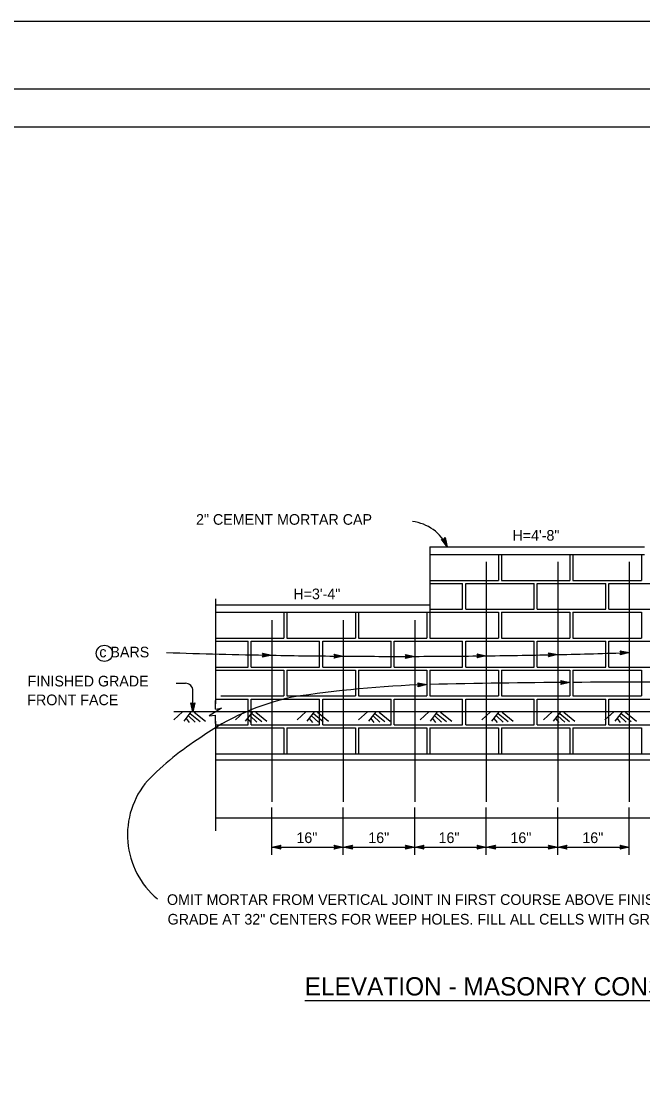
# Model space of a CAD drawing. Extents: x -894 to 866, y -476 to 714.
# Drawn here: x -302 to 106, y 23 to 714 of the extents above; entities that cross this region are included whole.
import ezdxf

# ---------------------------------------------------------------- set-up
doc = ezdxf.new("R2010")
doc.units = 0
for name, color, linetype in [('10 Sheet Format', 7, 'Continuous'), ('56 Stage 3 Anno', 7, 'Continuous'), ('57 Undefined', 7, 'Continuous'), ('60 Nongeo Data', 7, 'Continuous')]:
    doc.layers.add(name, color=color, linetype=linetype)

msp = doc.modelspace()

# ---------------------------------------------------------------- linework, layer by layer
at = {"layer": '10 Sheet Format'}
msp.add_line((-813.45, 643.96), (811.55, 643.96), dxfattribs=at)
for points in [[(-894.04, 713.57), (865.96, 713.57), (865.96, -476.43), (-894.04, -476.43)], [(-863.43, 668.96), (836.57, 668.96), (836.57, -431.04), (-863.43, -431.04)], [(-863.43, 668.96), (836.57, 668.96), (836.57, -431.04), (-863.43, -431.04)]]:
    msp.add_lwpolyline(points, close=True, dxfattribs=at)
at = {"layer": '56 Stage 3 Anno'}
for p, q in [((-24.51, 372.75), (-23.64, 374.04)), ((-24.1, 373.33), (-23.48, 370.54)), ((-23.87, 373.69), (-22.9, 369.29)), ((-23.64, 374.04), (-23.64, 374.04)), ((-23.64, 374.04), (-22.32, 368.04)), ((-22.32, 368.04), (-26.06, 372.91)), ((-26.06, 372.91), (-26.06, 372.91)), ((-26.06, 372.91), (-24.51, 372.75)), ((-22.91, 369.3), (-25.63, 372.85)), ((-23.48, 370.54), (-25.24, 372.84)), ((-24.07, 371.79), (-24.82, 372.78)), ((-24.34, 373.02), (-24.07, 371.79)), ((-22.32, 368.04), (-22.32, 368.04)), ((-142.96, 296.78), (-143.74, 298.13)), ((-143.74, 298.13), (-143.74, 298.13)), ((-143.74, 298.13), (-137.76, 296.68)), ((-143.53, 297.77), (-139.14, 296.71)), ((-143.3, 297.41), (-140.52, 296.73)), ((-95.93, 296.12), (-96.72, 297.46)), ((-96.72, 297.46), (-96.72, 297.46)), ((-96.72, 297.46), (-90.73, 296.08)), ((-96.51, 297.11), (-92.11, 296.09)), ((-48.94, 295.94), (-49.75, 297.27)), ((-49.75, 297.27), (-49.75, 297.27)), ((-49.75, 297.27), (-43.74, 295.95)), ((-1.92, 296.23), (-2.74, 297.56)), ((-2.74, 297.56), (-2.74, 297.56)), ((-2.74, 297.56), (3.28, 296.29)), ((-2.52, 297.21), (1.9, 296.28)), ((45.03, 296.99), (44.2, 298.32)), ((44.2, 298.32), (44.2, 298.32)), ((44.2, 298.32), (50.23, 297.11)), ((50.23, 297.11), (44.26, 295.65)), ((44.42, 297.96), (48.85, 297.08)), ((48.84, 297.08), (44.49, 296.01)), ((44.67, 297.61), (47.47, 297.05)), ((44.85, 297.27), (46.08, 297.02)), ((50.23, 297.11), (50.23, 297.11)), ((92.04, 298.23), (91.19, 299.55)), ((91.19, 299.55), (91.19, 299.55)), ((91.19, 299.55), (97.23, 298.4)), ((97.23, 298.4), (91.28, 296.88)), ((91.28, 296.88), (92.04, 298.23)), ((91.42, 299.2), (95.85, 298.36)), ((95.84, 298.35), (91.5, 297.25)), ((91.67, 298.85), (94.47, 298.32)), ((94.47, 298.32), (91.67, 297.6)), ((91.85, 298.51), (93.09, 298.27)), ((93.09, 298.27), (91.89, 297.96)), ((97.23, 298.4), (97.23, 298.4)), ((-143.78, 295.46), (-142.96, 296.78)), ((-137.76, 296.68), (-143.78, 295.46)), ((-143.78, 295.46), (-143.78, 295.46)), ((-139.15, 296.7), (-143.54, 295.81)), ((-140.52, 296.73), (-143.36, 296.16)), ((-143.13, 297.06), (-141.91, 296.76)), ((-141.91, 296.76), (-143.12, 296.51)), ((-137.76, 296.68), (-137.76, 296.68)), ((-96.74, 294.79), (-95.93, 296.12)), ((-90.73, 296.08), (-96.74, 294.79)), ((-96.74, 294.79), (-96.74, 294.79)), ((-92.12, 296.09), (-96.51, 295.15)), ((-93.5, 296.1), (-96.33, 295.5)), ((-96.28, 296.75), (-93.5, 296.1)), ((-96.1, 296.4), (-94.88, 296.11)), ((-94.88, 296.11), (-96.09, 295.86)), ((-90.73, 296.08), (-90.73, 296.08)), ((-43.74, 295.95), (-49.74, 294.6)), ((-49.74, 294.6), (-48.94, 295.94)), ((-49.74, 294.6), (-49.74, 294.6)), ((-49.53, 296.92), (-45.12, 295.95)), ((-45.13, 295.94), (-49.51, 294.96)), ((-46.51, 295.94), (-49.33, 295.31)), ((-49.29, 296.56), (-46.51, 295.94)), ((-49.12, 296.21), (-47.89, 295.94)), ((-47.89, 295.94), (-49.1, 295.67)), ((-43.74, 295.95), (-43.74, 295.95)), ((3.28, 296.29), (-2.71, 294.89)), ((-2.71, 294.89), (-1.92, 296.23)), ((-2.71, 294.89), (-2.71, 294.89)), ((1.88, 296.27), (-2.48, 295.25)), ((0.51, 296.26), (-2.3, 295.6)), ((-2.28, 296.85), (0.51, 296.26)), ((-2.1, 296.5), (-0.87, 296.24)), ((-0.87, 296.24), (-2.07, 295.96)), ((3.28, 296.29), (3.28, 296.29)), ((44.26, 295.65), (45.03, 296.99)), ((44.26, 295.65), (44.26, 295.65)), ((47.47, 297.05), (44.65, 296.36)), ((46.08, 297.02), (44.88, 296.73)), ((91.28, 296.88), (91.28, 296.88)), ((-200.49, 278.25), (-194.49, 278.25)), ((-40.91, 277.21), (-41.75, 278.52)), ((-41.75, 278.52), (-41.75, 278.52)), ((-41.75, 278.52), (-35.71, 277.4)), ((-35.71, 277.4), (-41.66, 275.85)), ((-41.66, 275.85), (-40.91, 277.21)), ((-41.53, 278.17), (-37.09, 277.35)), ((-37.1, 277.34), (-41.44, 276.22)), ((-41.28, 277.82), (-38.47, 277.3)), ((-38.47, 277.3), (-41.27, 276.57)), ((-41.09, 277.48), (-39.85, 277.25)), ((-39.85, 277.25), (-41.05, 276.94)), ((-35.71, 277.4), (-35.71, 277.4)), ((53.08, 278.78), (52.27, 280.11)), ((52.27, 280.11), (52.27, 280.11)), ((52.27, 280.11), (58.28, 278.81)), ((58.28, 278.81), (52.29, 277.44)), ((52.29, 277.44), (53.08, 278.78)), ((52.29, 277.44), (52.29, 277.44)), ((52.49, 279.76), (56.9, 278.8)), ((56.89, 278.8), (52.52, 277.8)), ((55.51, 278.79), (52.69, 278.15)), ((52.72, 279.4), (55.51, 278.79)), ((52.9, 279.05), (54.13, 278.79)), ((54.13, 278.79), (52.93, 278.51)), ((58.28, 278.81), (58.28, 278.81)), ((-189.49, 259.44), (-189.49, 273.25)), ((-41.66, 275.85), (-41.66, 275.85)), ((-189.49, 259.44), (-190.82, 265.44)), ((-190.82, 265.44), (-190.82, 265.44)), ((-190.82, 265.44), (-189.49, 264.64)), ((-189.49, 260.83), (-190.46, 265.2)), ((-189.49, 262.2), (-190.11, 265.02)), ((-189.49, 263.58), (-189.76, 264.79)), ((-189.49, 264.64), (-188.15, 265.44)), ((-188.15, 265.44), (-189.49, 259.44)), ((-188.51, 265.22), (-189.49, 260.82)), ((-188.87, 264.99), (-189.49, 262.2)), ((-189.21, 264.81), (-189.49, 263.58)), ((-188.15, 265.44), (-188.15, 265.44)), ((-189.49, 259.44), (-189.49, 259.44)), ((-137.74, 165.52), (-137.74, 196.59)), ((-90.74, 165.52), (-90.74, 196.59)), ((-43.74, 165.52), (-43.74, 196.59)), ((3.26, 165.52), (3.26, 196.59)), ((50.26, 165.52), (50.26, 196.59)), ((97.26, 165.52), (97.26, 196.59)), ((-137.74, 170.55), (-131.74, 171.88)), ((-137.74, 170.55), (-131.74, 171.88)), ((-137.74, 170.55), (-90.74, 170.55)), ((-131.74, 169.21), (-137.74, 170.55)), ((-137.74, 170.55), (-137.74, 170.55)), ((-131.74, 169.21), (-137.74, 170.55)), ((-137.74, 170.55), (-137.74, 170.55)), ((-131.95, 169.56), (-136.36, 170.55)), ((-131.95, 169.56), (-136.36, 170.55)), ((-136.35, 170.55), (-131.97, 171.52)), ((-136.35, 170.55), (-131.97, 171.52)), ((-134.97, 170.55), (-132.15, 171.17)), ((-134.97, 170.55), (-132.15, 171.17)), ((-132.19, 169.92), (-134.97, 170.55)), ((-132.19, 169.92), (-134.97, 170.55)), ((-133.59, 170.54), (-132.38, 170.81)), ((-133.59, 170.54), (-132.38, 170.81)), ((-132.36, 170.27), (-133.59, 170.54)), ((-132.36, 170.27), (-133.59, 170.54)), ((-131.74, 171.88), (-132.54, 170.55)), ((-131.74, 171.88), (-132.54, 170.55)), ((-132.54, 170.55), (-131.74, 169.21)), ((-132.54, 170.55), (-131.74, 169.21)), ((-131.74, 171.88), (-131.74, 171.88)), ((-131.74, 171.88), (-131.74, 171.88)), ((-131.74, 169.21), (-131.74, 169.21)), ((-131.74, 169.21), (-131.74, 169.21)), ((-95.94, 170.55), (-96.74, 171.89)), ((-96.74, 171.89), (-96.74, 171.89)), ((-96.74, 171.89), (-90.74, 170.55)), ((-90.74, 170.55), (-96.74, 169.22)), ((-96.74, 169.22), (-95.94, 170.55)), ((-96.74, 169.22), (-96.74, 169.22)), ((-96.52, 171.53), (-92.12, 170.55)), ((-92.13, 170.54), (-96.5, 169.58)), ((-93.5, 170.55), (-96.32, 169.92)), ((-96.29, 171.17), (-93.5, 170.55)), ((-96.11, 170.82), (-94.88, 170.55)), ((-94.88, 170.55), (-96.09, 170.28)), ((-90.74, 170.55), (-84.74, 171.88)), ((-90.74, 170.55), (-43.74, 170.55)), ((-90.74, 170.55), (-90.74, 170.55)), ((-84.74, 169.21), (-90.74, 170.55)), ((-90.74, 170.55), (-90.74, 170.55)), ((-84.95, 169.56), (-89.36, 170.55)), ((-89.35, 170.55), (-84.97, 171.52)), ((-87.97, 170.55), (-85.15, 171.17)), ((-85.19, 169.92), (-87.97, 170.55)), ((-86.59, 170.54), (-85.38, 170.81)), ((-85.36, 170.27), (-86.59, 170.54)), ((-84.74, 171.88), (-85.54, 170.55)), ((-85.54, 170.55), (-84.74, 169.21)), ((-84.74, 171.88), (-84.74, 171.88)), ((-84.74, 169.21), (-84.74, 169.21)), ((-48.94, 170.55), (-49.74, 171.89)), ((-49.74, 171.89), (-49.74, 171.89)), ((-49.74, 171.89), (-43.74, 170.55)), ((-43.74, 170.55), (-49.74, 169.22)), ((-49.74, 169.22), (-48.94, 170.55)), ((-49.74, 169.22), (-49.74, 169.22)), ((-49.52, 171.53), (-45.12, 170.55)), ((-45.13, 170.54), (-49.5, 169.58)), ((-46.5, 170.55), (-49.32, 169.92)), ((-49.29, 171.17), (-46.5, 170.55)), ((-49.11, 170.82), (-47.88, 170.55)), ((-47.88, 170.55), (-49.09, 170.28)), ((-43.74, 170.55), (-37.74, 171.88)), ((-43.74, 170.55), (3.26, 170.55)), ((-43.74, 170.55), (-43.74, 170.55)), ((-37.74, 169.21), (-43.74, 170.55)), ((-43.74, 170.55), (-43.74, 170.55)), ((-37.95, 169.56), (-42.36, 170.55)), ((-42.35, 170.55), (-37.97, 171.52)), ((-40.97, 170.55), (-38.15, 171.17)), ((-38.19, 169.92), (-40.97, 170.55)), ((-39.59, 170.54), (-38.38, 170.81)), ((-38.36, 170.27), (-39.59, 170.54)), ((-37.74, 171.88), (-38.54, 170.55)), ((-38.54, 170.55), (-37.74, 169.21)), ((-37.74, 171.88), (-37.74, 171.88)), ((-37.74, 169.21), (-37.74, 169.21)), ((-1.94, 170.55), (-2.74, 171.89)), ((-2.74, 171.89), (-2.74, 171.89)), ((-2.74, 171.89), (3.26, 170.55)), ((3.26, 170.55), (-2.74, 169.22)), ((-2.74, 169.22), (-1.94, 170.55)), ((-2.74, 169.22), (-2.74, 169.22)), ((-2.52, 171.53), (1.88, 170.55)), ((1.87, 170.54), (-2.5, 169.58)), ((0.5, 170.55), (-2.32, 169.92)), ((-2.29, 171.17), (0.5, 170.55)), ((-2.11, 170.82), (-0.88, 170.55)), ((-0.88, 170.55), (-2.09, 170.28)), ((3.26, 170.55), (9.26, 171.88)), ((3.26, 170.55), (50.26, 170.55)), ((3.26, 170.55), (3.26, 170.55)), ((9.26, 169.21), (3.26, 170.55)), ((3.26, 170.55), (3.26, 170.55)), ((9.05, 169.56), (4.64, 170.55)), ((4.65, 170.55), (9.03, 171.52)), ((6.03, 170.55), (8.85, 171.17)), ((8.81, 169.92), (6.03, 170.55)), ((7.41, 170.54), (8.62, 170.81)), ((8.64, 170.27), (7.41, 170.54)), ((9.26, 171.88), (8.46, 170.55)), ((8.46, 170.55), (9.26, 169.21)), ((9.26, 171.88), (9.26, 171.88)), ((9.26, 169.21), (9.26, 169.21)), ((45.06, 170.55), (44.26, 171.89)), ((44.26, 171.89), (44.26, 171.89)), ((44.26, 171.89), (50.26, 170.55)), ((50.26, 170.55), (44.26, 169.22)), ((44.26, 169.22), (45.06, 170.55)), ((44.26, 169.22), (44.26, 169.22)), ((44.48, 171.53), (48.88, 170.55)), ((48.87, 170.54), (44.5, 169.58)), ((47.5, 170.55), (44.67, 169.92)), ((44.71, 171.17), (47.5, 170.55)), ((44.89, 170.82), (46.12, 170.55)), ((46.12, 170.55), (44.91, 170.28)), ((50.26, 170.55), (56.26, 171.88)), ((50.26, 170.55), (97.26, 170.55)), ((50.26, 170.55), (50.26, 170.55)), ((56.26, 169.21), (50.26, 170.55)), ((50.26, 170.55), (50.26, 170.55)), ((56.05, 169.56), (51.64, 170.55)), ((51.65, 170.55), (56.03, 171.52)), ((53.03, 170.55), (55.85, 171.17)), ((55.81, 169.92), (53.03, 170.55)), ((54.41, 170.54), (55.62, 170.81)), ((55.64, 170.27), (54.41, 170.54)), ((56.26, 171.88), (55.46, 170.55)), ((55.46, 170.55), (56.26, 169.21)), ((56.26, 171.88), (56.26, 171.88)), ((56.26, 169.21), (56.26, 169.21)), ((92.06, 170.55), (91.26, 171.89)), ((91.26, 171.89), (91.26, 171.89)), ((91.26, 171.89), (97.26, 170.55)), ((97.26, 170.55), (91.26, 169.22)), ((91.26, 169.22), (92.06, 170.55)), ((91.26, 169.22), (91.26, 169.22)), ((91.48, 171.53), (95.88, 170.55)), ((95.87, 170.54), (91.5, 169.58)), ((94.5, 170.55), (91.67, 169.92)), ((91.71, 171.17), (94.5, 170.55)), ((91.89, 170.82), (93.12, 170.55)), ((93.12, 170.55), (91.91, 170.28)), ((97.26, 170.55), (97.26, 170.55))]:
    msp.add_line(p, q, dxfattribs=at)
for centre, radius, start, end in [((-48.55, 355.8), 28.94, 25.00391, 83.41966), ((-54.38, 4956.22), 4660.29, 268.12592, 268.97487), ((-54.38, 4956.22), 4660.29, 270.70894, 271.28626), ((-54.38, 4956.22), 4660.29, 271.28669, 271.86439), ((-54.38, 4956.22), 4660.29, 268.97559, 269.55311), ((-54.38, 4956.22), 4660.29, 269.55294, 270.13083), ((-54.38, 4956.22), 4660.29, 270.13083, 270.70892), ((-194.49, 273.25), 5, 0, 90), ((-8.24, -499.96), 777.84, 92.04979, 98.58412), ((94.75, -5253.66), 5532.59, 91.35168, 91.35479), ((94.75, -5253.66), 5532.59, 90.37769, 91.3305), ((94.75, -5253.66), 5532.59, 89.40449, 90.35638), ((-89.2, 108.38), 164.58, 102.32852, 125.34749), ((-73.81, 70.76), 204.38, 122.76488, 135.43489), ((-177.69, 178.59), 54.84, 139.53846, 230.10939)]:
    msp.add_arc(centre, radius, start, end, dxfattribs=at)
at = {"layer": '57 Undefined'}
msp.add_line((-115.94, 69.68), (258.47, 69.68), dxfattribs=at)
at = {"layer": '60 Nongeo Data'}
for p, q in [((-33.74, 367.9), (-33.74, 324.9)), ((-33.74, 367.9), (107.26, 367.9)), ((-33.74, 362.9), (-33.74, 345.9)), ((-33.74, 362.9), (11.26, 362.9)), ((-33.74, 362.9), (107.26, 362.9)), ((11.26, 362.9), (11.26, 345.9)), ((13.26, 362.9), (13.26, 345.9)), ((13.26, 362.9), (58.26, 362.9)), ((58.26, 362.9), (58.26, 345.9)), ((60.26, 362.9), (60.26, 345.9)), ((60.26, 362.9), (105.26, 362.9)), ((105.26, 362.9), (105.26, 345.9)), ((3.26, 358.14), (3.26, 200.36)), ((50.26, 358.14), (50.26, 200.36)), ((97.26, 358.14), (97.26, 200.36)), ((-33.74, 345.9), (11.26, 345.9)), ((-33.74, 345.9), (11.26, 345.9)), ((13.26, 345.9), (58.26, 345.9)), ((60.26, 345.9), (105.26, 345.9)), ((-33.74, 343.9), (-12.24, 343.9)), ((-12.24, 326.9), (-12.24, 343.9)), ((-10.24, 326.9), (-10.24, 343.9)), ((-10.24, 343.9), (34.76, 343.9)), ((34.76, 326.9), (34.76, 343.9)), ((36.76, 326.9), (36.76, 343.9)), ((36.76, 343.9), (81.76, 343.9)), ((81.76, 326.9), (81.76, 343.9)), ((83.76, 326.9), (83.76, 343.9)), ((83.76, 343.9), (128.76, 343.9)), ((-174.77, 333.69), (-174.77, 264.8)), ((-174.74, 329.9), (-33.74, 329.9)), ((-174.74, 324.9), (-30.74, 324.9)), ((-129.74, 324.9), (-129.74, 307.9)), ((-127.74, 324.9), (-127.74, 307.9)), ((-82.74, 324.9), (-82.74, 307.9)), ((-80.74, 324.9), (-80.74, 307.9)), ((-35.74, 324.9), (-35.74, 307.9)), ((-33.74, 326.9), (-12.24, 326.9)), ((-33.74, 324.9), (-33.74, 307.9)), ((-33.74, 324.9), (11.26, 324.9)), ((-10.24, 326.9), (34.76, 326.9)), ((11.26, 324.9), (11.26, 307.9)), ((13.26, 324.9), (13.26, 307.9)), ((13.26, 324.9), (58.26, 324.9)), ((36.76, 326.9), (81.76, 326.9)), ((58.26, 324.9), (58.26, 307.9)), ((60.26, 324.9), (60.26, 307.9)), ((60.26, 324.9), (105.26, 324.9)), ((83.76, 326.9), (128.76, 326.9)), ((105.26, 324.9), (105.26, 307.9)), ((-137.74, 319.77), (-137.74, 200.36)), ((-90.74, 319.77), (-90.74, 200.36)), ((-43.74, 319.77), (-43.74, 200.36)), ((-174.74, 307.9), (-129.74, 307.9)), ((-174.74, 307.9), (-129.74, 307.9)), ((-174.74, 305.9), (-153.24, 305.9)), ((-153.24, 288.9), (-153.24, 305.9)), ((-151.24, 288.9), (-151.24, 305.9)), ((-151.24, 305.9), (-106.24, 305.9)), ((-127.74, 307.9), (-82.74, 307.9)), ((-106.24, 288.9), (-106.24, 305.9)), ((-104.24, 288.9), (-104.24, 305.9)), ((-104.24, 305.9), (-59.24, 305.9)), ((-80.74, 307.9), (-35.74, 307.9)), ((-59.24, 288.9), (-59.24, 305.9)), ((-57.24, 288.9), (-57.24, 305.9)), ((-57.24, 305.9), (-12.24, 305.9)), ((-33.74, 307.9), (11.26, 307.9)), ((-12.24, 288.9), (-12.24, 305.9)), ((-10.24, 288.9), (-10.24, 305.9)), ((-10.24, 305.9), (34.76, 305.9)), ((13.26, 307.9), (58.26, 307.9)), ((34.76, 288.9), (34.76, 305.9)), ((36.76, 288.9), (36.76, 305.9)), ((36.76, 305.9), (81.76, 305.9)), ((60.26, 307.9), (105.26, 307.9)), ((81.76, 288.9), (81.76, 305.9)), ((83.76, 288.9), (83.76, 305.9)), ((83.76, 305.9), (128.76, 305.9)), ((-174.74, 288.9), (-153.24, 288.9)), ((-174.74, 286.9), (-129.74, 286.9)), ((-151.24, 288.9), (-106.24, 288.9)), ((-129.74, 286.9), (-129.74, 269.9)), ((-127.74, 286.9), (-127.74, 269.9)), ((-127.74, 286.9), (-82.74, 286.9)), ((-104.24, 288.9), (-59.24, 288.9)), ((-82.74, 286.9), (-82.74, 269.9)), ((-80.74, 286.9), (-80.74, 269.9)), ((-80.74, 286.9), (-35.74, 286.9)), ((-57.24, 288.9), (-12.24, 288.9)), ((-35.74, 286.9), (-35.74, 269.9)), ((-33.74, 286.9), (-33.74, 269.9)), ((-33.74, 286.9), (11.26, 286.9)), ((-10.24, 288.9), (34.76, 288.9)), ((11.26, 286.9), (11.26, 269.9)), ((13.26, 286.9), (13.26, 269.9)), ((13.26, 286.9), (58.26, 286.9)), ((36.76, 288.9), (81.76, 288.9)), ((58.26, 286.9), (58.26, 269.9)), ((60.26, 286.9), (60.26, 269.9)), ((60.26, 286.9), (105.26, 286.9)), ((83.76, 288.9), (128.76, 288.9)), ((105.26, 286.9), (105.26, 269.9)), ((-171.27, 269.9), (-129.74, 269.9)), ((-127.74, 269.9), (-82.74, 269.9)), ((-80.74, 269.9), (-35.74, 269.9)), ((-33.74, 269.9), (11.26, 269.9)), ((13.26, 269.9), (58.26, 269.9)), ((60.26, 269.9), (105.26, 269.9)), ((-174.77, 261.32), (-174.77, 266.82)), ((-174.47, 267.9), (-153.24, 267.9)), ((-153.24, 250.9), (-153.24, 267.9)), ((-151.24, 250.9), (-151.24, 267.9)), ((-151.24, 267.9), (-106.24, 267.9)), ((-106.24, 250.9), (-106.24, 267.9)), ((-104.24, 250.9), (-104.24, 267.9)), ((-104.24, 267.9), (-59.24, 267.9)), ((-59.24, 250.9), (-59.24, 267.9)), ((-57.24, 250.9), (-57.24, 267.9)), ((-57.24, 267.9), (-12.24, 267.9)), ((-12.24, 250.9), (-12.24, 267.9)), ((-10.24, 250.9), (-10.24, 267.9)), ((-10.24, 267.9), (34.76, 267.9)), ((34.76, 250.9), (34.76, 267.9)), ((36.76, 250.9), (36.76, 267.9)), ((36.76, 267.9), (81.76, 267.9)), ((81.76, 250.9), (81.76, 267.9)), ((83.76, 250.9), (83.76, 267.9)), ((83.76, 267.9), (128.76, 267.9)), ((-196.29, 259.41), (-202.05, 254.28)), ((324.09, 259.4), (-202.05, 259.4)), ((-190.82, 259.38), (-195.57, 253.32)), ((-192.48, 256.8), (-188.02, 252.74)), ((-191.28, 258.47), (-184.76, 253.1)), ((-188.6, 259.35), (-181.3, 253.35)), ((-174.77, 251.82), (-174.77, 257.32)), ((-155.81, 259.41), (-161.58, 254.28)), ((-150.34, 259.38), (-155.1, 253.32)), ((-152, 256.8), (-147.55, 252.74)), ((-150.81, 258.47), (-144.29, 253.1)), ((-148.12, 259.35), (-140.83, 253.35)), ((-115.34, 259.41), (-121.11, 254.28)), ((-109.87, 259.38), (-114.63, 253.32)), ((-111.53, 256.8), (-107.08, 252.74)), ((-110.34, 258.47), (-103.82, 253.1)), ((-107.65, 259.35), (-100.36, 253.35)), ((-74.87, 259.41), (-80.64, 254.28)), ((-69.4, 259.38), (-74.15, 253.32)), ((-71.06, 256.8), (-66.61, 252.74)), ((-69.86, 258.47), (-63.35, 253.1)), ((-67.18, 259.35), (-59.88, 253.35)), ((-34.39, 259.41), (-40.16, 254.28)), ((-28.92, 259.38), (-33.68, 253.32)), ((-30.58, 256.8), (-26.13, 252.74)), ((-29.39, 258.47), (-22.87, 253.1)), ((-26.7, 259.35), (-19.41, 253.35)), ((6.08, 259.41), (0.31, 254.28)), ((11.55, 259.38), (6.79, 253.32)), ((9.89, 256.8), (14.34, 252.74)), ((11.08, 258.47), (17.6, 253.1)), ((13.77, 259.35), (21.06, 253.35)), ((46.55, 259.41), (40.78, 254.28)), ((52.02, 259.38), (47.27, 253.32)), ((50.36, 256.8), (54.81, 252.74)), ((51.55, 258.47), (58.07, 253.1)), ((54.24, 259.35), (61.54, 253.35)), ((87.03, 259.41), (81.26, 254.28)), ((92.5, 259.38), (87.74, 253.32)), ((90.84, 256.8), (95.29, 252.74)), ((92.03, 258.47), (98.55, 253.1)), ((94.72, 259.35), (102.01, 253.35)), ((-194.05, 255.06), (-191.97, 252.5)), ((-174.74, 253.27), (-174.74, 181.32)), ((-174.74, 250.9), (-153.24, 250.9)), ((-174.74, 248.9), (-129.74, 248.9)), ((-153.58, 255.06), (-151.5, 252.5)), ((-151.24, 250.9), (-106.24, 250.9)), ((-129.74, 248.9), (-129.74, 231.9)), ((-127.74, 248.9), (-127.74, 231.9)), ((-127.74, 248.9), (-82.74, 248.9)), ((-113.11, 255.06), (-111.02, 252.5)), ((-104.24, 250.9), (-59.24, 250.9)), ((-82.74, 248.9), (-82.74, 231.9)), ((-80.74, 248.9), (-80.74, 231.9)), ((-80.74, 248.9), (-35.74, 248.9)), ((-72.64, 255.06), (-70.55, 252.5)), ((-57.24, 250.9), (-12.24, 250.9)), ((-35.74, 248.9), (-35.74, 231.9)), ((-33.74, 248.9), (-33.74, 231.9)), ((-33.74, 248.9), (11.26, 248.9)), ((-32.16, 255.06), (-30.08, 252.5)), ((-10.24, 250.9), (34.76, 250.9)), ((8.31, 255.06), (10.4, 252.5)), ((11.26, 248.9), (11.26, 231.9)), ((13.26, 248.9), (13.26, 231.9)), ((13.26, 248.9), (58.26, 248.9)), ((36.76, 250.9), (81.76, 250.9)), ((48.78, 255.06), (50.87, 252.5)), ((58.26, 248.9), (58.26, 231.9)), ((60.26, 248.9), (60.26, 231.9)), ((60.26, 248.9), (105.26, 248.9)), ((83.76, 250.9), (128.76, 250.9)), ((89.26, 255.06), (91.34, 252.5)), ((105.26, 248.9), (105.26, 231.9)), ((-174.74, 231.9), (198.86, 231.9)), ((-174.74, 227.9), (293.26, 227.9)), ((-174.74, 189.9), (293.26, 189.9))]:
    msp.add_line(p, q, dxfattribs=at)
for points in [[(-161.58, 259.4), (-202.05, 259.4)], [(-202.05, 259.4), (-202.05, 259.4)], [(-174.77, 261.32), (-170.77, 261.82), (-178.77, 256.82), (-174.77, 257.32)], [(-121.11, 259.4), (-161.58, 259.4)], [(-80.64, 259.4), (-121.11, 259.4)], [(-40.16, 259.4), (-80.64, 259.4)], [(0.31, 259.4), (-40.16, 259.4)], [(40.78, 259.4), (0.31, 259.4)], [(81.26, 259.4), (40.78, 259.4)], [(121.73, 259.4), (81.26, 259.4)]]:
    msp.add_lwpolyline(points, dxfattribs=at)
msp.add_circle((-247.69, 297.91), 5.32, dxfattribs=at)

# ---------------------------------------------------------------- texts
at = {"layer": '57 Undefined'}
for s, height, p in [('2" CEMENT MORTAR CAP', 7, (-187.47, 382.44)), ('H=4\'-8"', 7, (20.5, 371.98)), ('H=3\'-4"', 7, (-123.51, 333.49)), ('c BARS', 7, (-251, 295.28)), ('FINISHED GRADE', 7, (-298.2, 276.16)), ('FRONT FACE', 7, (-298.36, 263.83)), ('16"', 7, (-121.49, 173.22)), ('16"', 7, (-74.24, 173.22)), ('16"', 7, (-28.06, 173.22)), ('16"', 7, (19.16, 173.22)), ('16"', 7, (66.43, 173.22)), ('OMIT MORTAR FROM VERTICAL JOINT IN FIRST COURSE ABOVE FINISHED', 7, (-206.57, 132.54)), ('GRADE AT 32" CENTERS FOR WEEP HOLES. FILL ALL CELLS WITH GROUT.', 7, (-206.15, 119.65)), ('ELEVATION - MASONRY CONSTRUCTION', 12, (-116.08, 73.03))]:
    msp.add_text(s, height=height, dxfattribs=at).set_placement(p)

doc.saveas('drawing.dxf')
